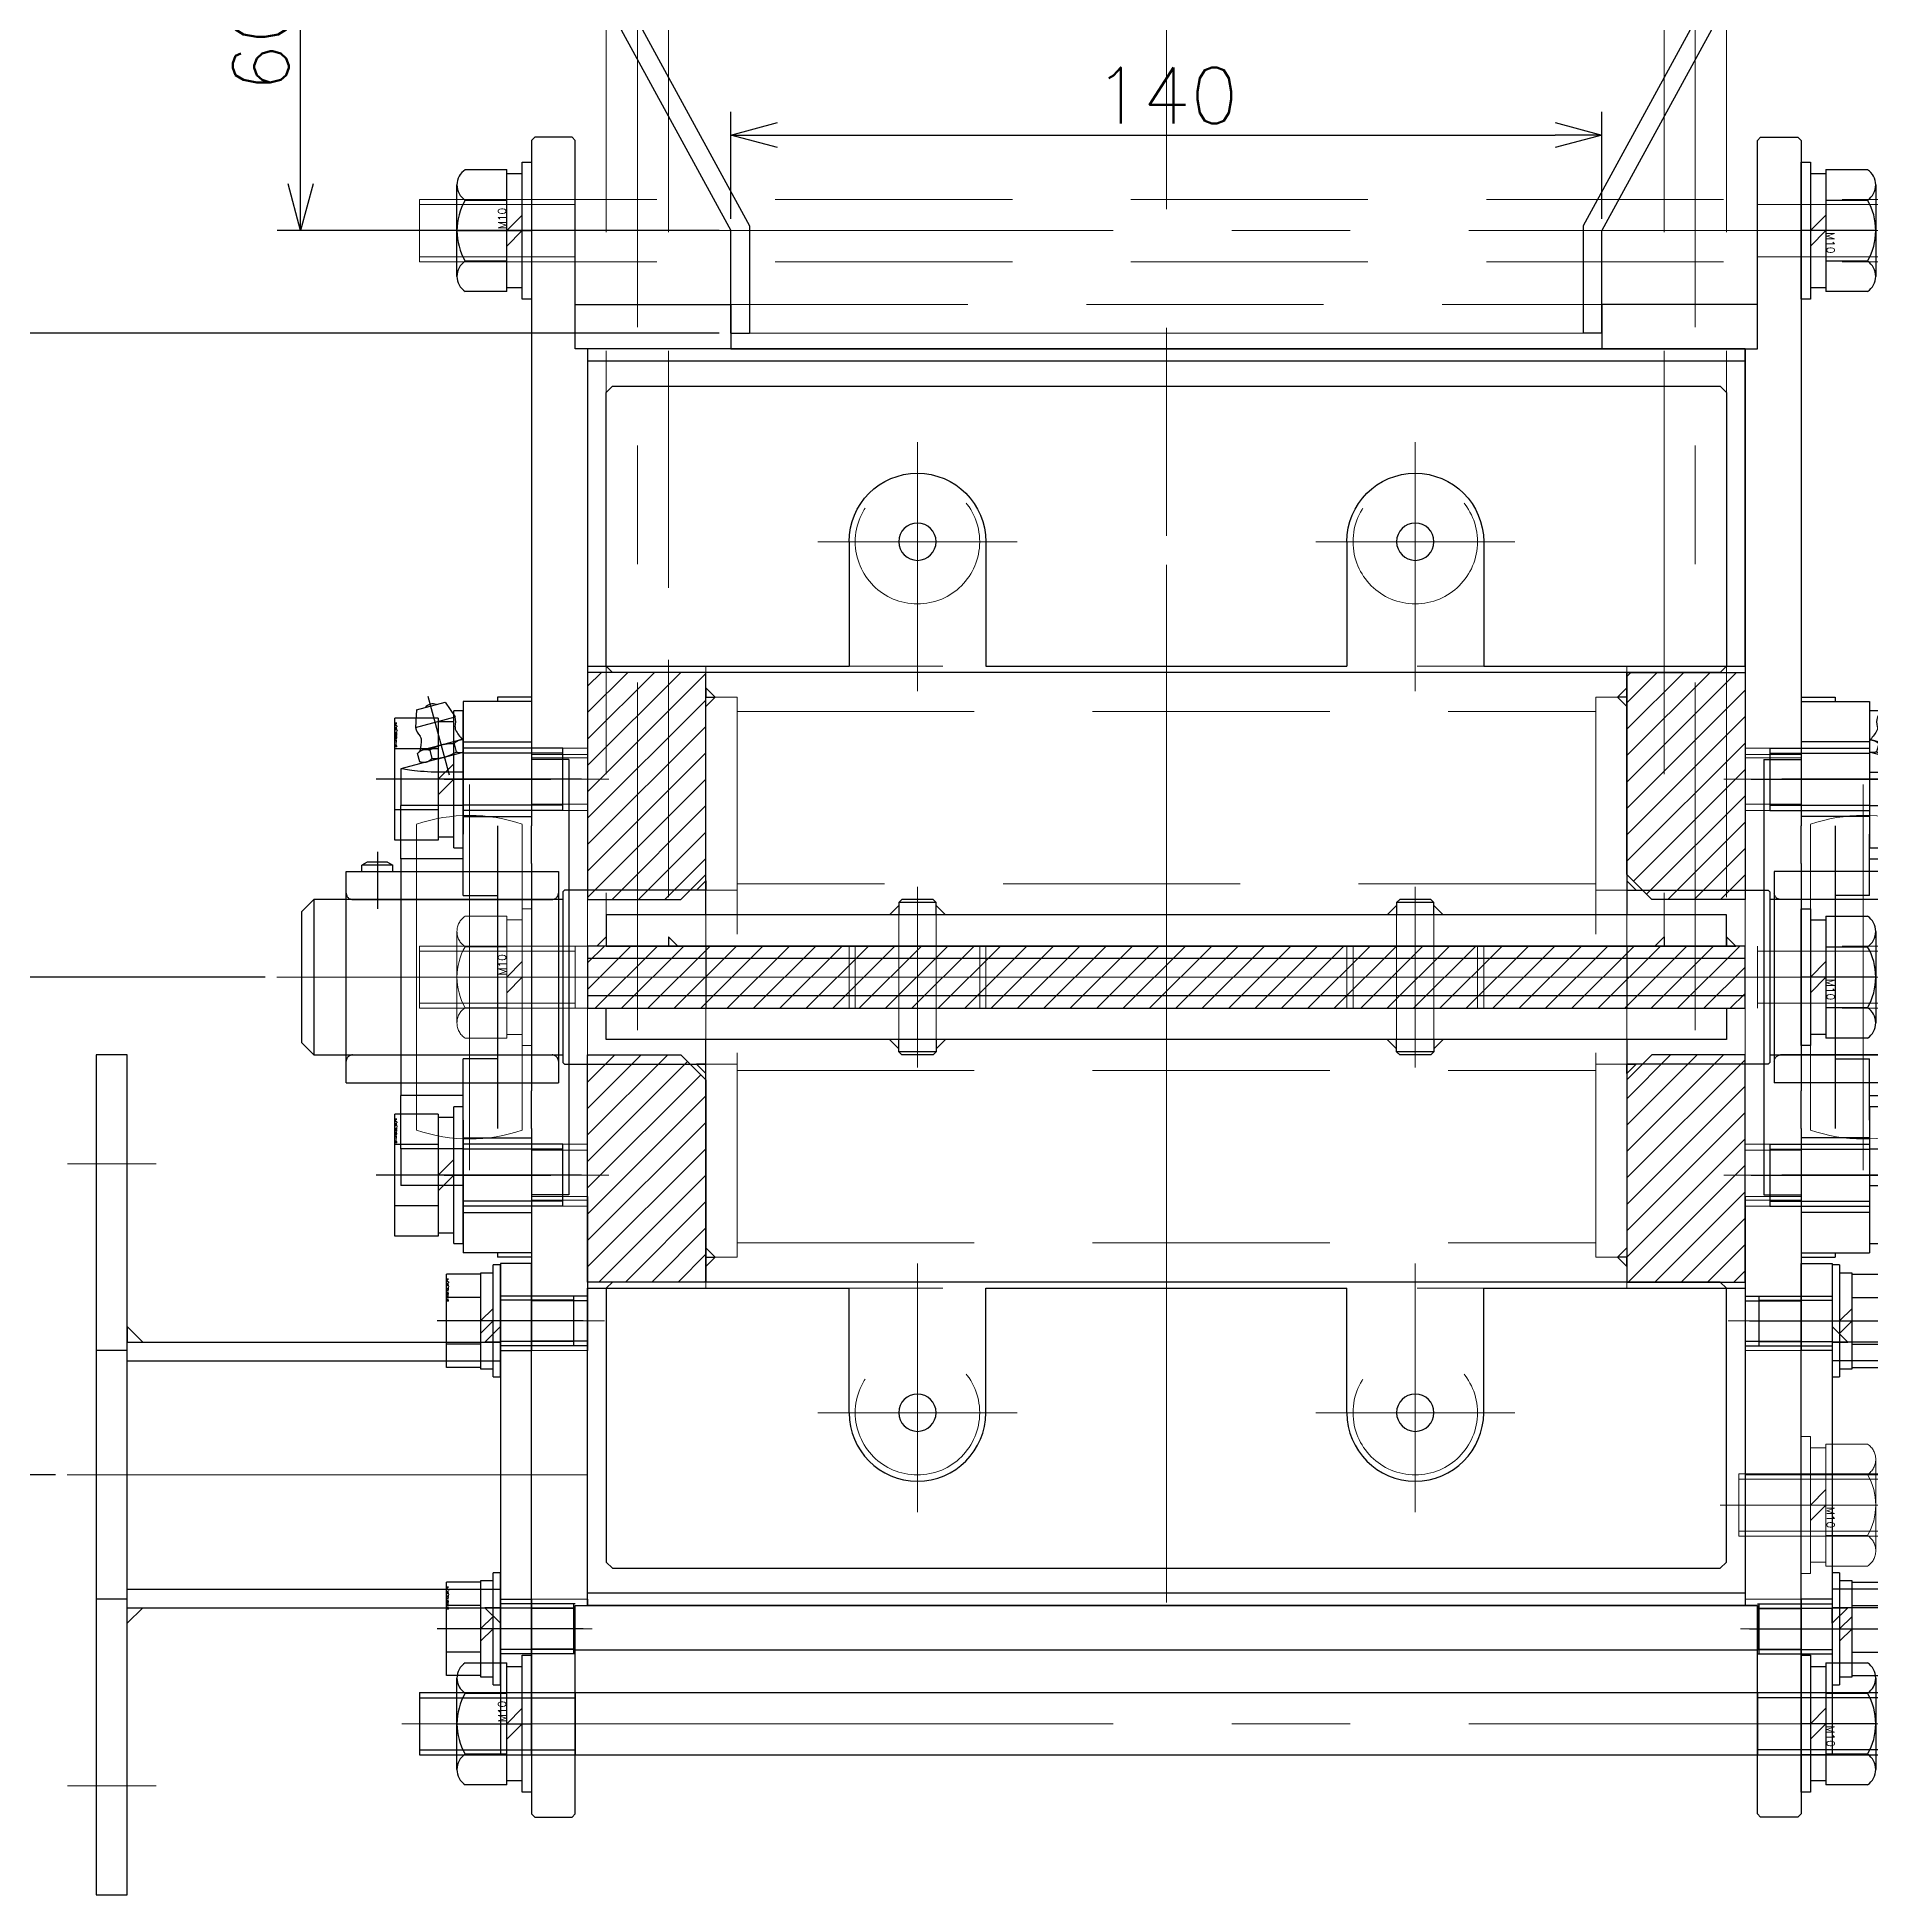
# Model space of a CAD drawing. Header units: millimetres. Extents: x -16130 to 36813, y -8099 to 27484.
# Drawn here: x 19755.2 to 20049.8, y 15436.4 to 15735 of the extents above; entities that cross this region are included whole.
import ezdxf

# ---------------------------------------------------------------- set-up
doc = ezdxf.new("R2010")
doc.units = ezdxf.units.MM
doc.header["$LTSCALE"] = 6
doc.header["$PDMODE"] = 99
doc.header["$PDSIZE"] = 1
doc.linetypes.add('CENTER2', pattern=[28.575, 19.05, -3.175, 3.175, -3.175])
doc.linetypes.add('HIDDEN', pattern=[9.525, 6.35, -3.175])
for name, color, linetype, lineweight in [('01_NORMAL', 7, 'Continuous', 25), ('04_HIDDEN', 2, 'HIDDEN', 13), ('05_CENTER', 4, 'CENTER2', 13), ('08_DIM', 3, 'Continuous', 13)]:
    doc.layers.add(name, color=color, linetype=linetype, lineweight=lineweight)
doc.layers.add('10_DRAFT', color=8, linetype='Continuous', lineweight=0, plot=False)
doc.layers.add('HIDDEN', color=3, linetype='HIDDEN')
doc.styles.add('KSS_TXT', font='txt.shx', dxfattribs={"bigfont": 'extfont2.shx'})
doc.styles.add('KSS_TXT_L', font='txt.shx', dxfattribs={"height": 3, "bigfont": 'extfont2.shx'})
doc.dimstyles.new('KSS_DIM', dxfattribs={"dimtxt": 3, "dimasz": 2.5, "dimexe": 1.25, "dimexo": 0.625, "dimtad": 1, "dimdsep": 46, "dimtxsty": 'KSS_TXT', "dimblk": 'OPEN30', "dimcen": 0, "dimazin": 2, "dimtfac": 0.75, "dimtmove": 0, "dimatfit": 3, "dimldrblk": 'OPEN30', "dimfxl": 1, "dimtolj": 1, "dimarcsym": 0})

# ---------------------------------------------------------------- blocks, each defined once
blk = doc.blocks.new('_Open30')
at = {"color": 0, "linetype": 'ByBlock', "lineweight": -2}
for p, q in [((-1, 0.268), (0, 0)), ((0, 0), (-1, -0.268)), ((0, 0), (-1, 0))]:
    blk.add_line(p, q, dxfattribs=at)
blk = doc.blocks.new('*D3545')
at = {"layer": '08_DIM', "color": 0, "lineweight": -2, "transparency": 16777216}
for p, q in [((19819.76, 15763.91), (19793.74, 15763.91)), ((19797.49, 15711.41), (19797.49, 15756.41)), ((19864.76, 15703.91), (19793.74, 15703.91))]:
    blk.add_line(p, q, dxfattribs=at)
at = {"layer": 'Defpoints', "color": 0, "transparency": 16777216}
for p in [(19797.49, 15763.91), (19821.63, 15763.91), (19866.63, 15703.91)]:
    blk.add_point(p, dxfattribs=at)
at = {"layer": '08_DIM', "color": 0, "lineweight": -2, "transparency": 16777216, "xscale": 7.5, "yscale": 7.5, "zscale": 7.5}
for p, rotation in [((19797.49, 15763.91), 90), ((19797.49, 15703.91), 270)]:
    blk.add_blockref('_Open30', p, dxfattribs=dict(at, rotation=rotation))
at = {"layer": '08_DIM', "color": 0, "transparency": 16777216, "insert": (19791.12, 15733.91), "char_height": 9, "attachment_point": 5, "rotation": 90, "style": 'KSS_TXT'}
blk.add_mtext('\\A1;60', dxfattribs=at)
blk = doc.blocks.new('*D3546')
at = {"layer": '08_DIM', "color": 0, "lineweight": -2, "transparency": 16777216}
for p, q in [((19819.76, 15763.91), (19682.75, 15763.91)), ((19686.5, 15756.41), (19686.5, 15694.91)), ((19864.76, 15687.41), (19682.75, 15687.41))]:
    blk.add_line(p, q, dxfattribs=at)
at = {"layer": 'Defpoints', "color": 0, "transparency": 16777216}
for p in [(19821.63, 15763.91), (19686.5, 15687.41), (19866.63, 15687.41)]:
    blk.add_point(p, dxfattribs=at)
at = {"layer": '08_DIM', "color": 0, "lineweight": -2, "transparency": 16777216, "xscale": 7.5, "yscale": 7.5, "zscale": 7.5}
for p, rotation in [((19686.5, 15763.91), 90), ((19686.5, 15687.41), 270)]:
    blk.add_blockref('_Open30', p, dxfattribs=dict(at, rotation=rotation))
at = {"layer": '08_DIM', "color": 0, "transparency": 16777216, "insert": (19680.12, 15725.66), "char_height": 9, "attachment_point": 5, "rotation": 90, "style": 'KSS_TXT'}
blk.add_mtext('\\A1;76.5', dxfattribs=at)
blk = doc.blocks.new('*D3547')
at = {"layer": '08_DIM', "color": 0, "lineweight": -2, "transparency": 16777216}
for p, q in [((19866.63, 15705.78), (19866.63, 15723.02)), ((20006.63, 15705.78), (20006.63, 15723.02)), ((19874.13, 15719.27), (19999.13, 15719.27))]:
    blk.add_line(p, q, dxfattribs=at)
at = {"layer": 'Defpoints', "color": 0, "transparency": 16777216}
for p in [(20006.63, 15719.27), (19866.63, 15703.91), (20006.63, 15703.91)]:
    blk.add_point(p, dxfattribs=at)
at = {"layer": '08_DIM', "color": 0, "lineweight": -2, "transparency": 16777216, "xscale": 7.5, "yscale": 7.5, "zscale": 7.5, "rotation": 180}
blk.add_blockref('_Open30', (19866.63, 15719.27), dxfattribs=at)
at = {"layer": '08_DIM', "color": 0, "lineweight": -2, "transparency": 16777216, "xscale": 7.5, "yscale": 7.5, "zscale": 7.5}
blk.add_blockref('_Open30', (20006.63, 15719.27), dxfattribs=at)
at = {"layer": '08_DIM', "color": 0, "transparency": 16777216, "insert": (19936.63, 15725.64), "char_height": 9, "attachment_point": 5, "style": 'KSS_TXT'}
blk.add_mtext('\\A1;140', dxfattribs=at)
blk = doc.blocks.new('A$C384F4F50_1_1_1')
at = {"color": 0}
for p, q in [((-100, 315), (-70, 260)), ((-97, 315.77), (-67, 260.77)), ((97, 315.77), (67, 260.77)), ((100, 315), (70, 260)), ((-70, 243.5), (-70, 260)), ((-67, 260.77), (-67, 243.5)), ((67, 260.77), (67, 243.5)), ((70, 243.5), (70, 260)), ((-70, 243.5), (-67, 243.5)), ((70, 243.5), (67, 243.5))]:
    blk.add_line(p, q, dxfattribs=at)
at = {"layer": '05_CENTER'}
blk.add_line((0, 549.2), (0, 140), dxfattribs=at)
at = {"layer": '10_DRAFT'}
for p, q in [((-67, 243.5), (67, 243.5)), ((-6, 140), (6, 140))]:
    blk.add_line(p, q, dxfattribs=at)
blk = doc.blocks.new('*D3893')
at = {"layer": '08_DIM', "color": 0, "lineweight": -2, "transparency": 16777216}
for p, q in [((19864.76, 15687.41), (19682.75, 15687.41)), ((19686.5, 15679.91), (19686.5, 15591.41)), ((19791.83, 15583.91), (19682.75, 15583.91))]:
    blk.add_line(p, q, dxfattribs=at)
at = {"layer": 'Defpoints', "color": 0, "transparency": 16777216}
for p in [(19866.63, 15687.41), (19686.5, 15583.91), (19793.7, 15583.91)]:
    blk.add_point(p, dxfattribs=at)
at = {"layer": '08_DIM', "color": 0, "lineweight": -2, "transparency": 16777216, "xscale": 7.5, "yscale": 7.5, "zscale": 7.5}
for p, rotation in [((19686.5, 15687.41), 90), ((19686.5, 15583.91), 270)]:
    blk.add_blockref('_Open30', p, dxfattribs=dict(at, rotation=rotation))
at = {"layer": '08_DIM', "color": 0, "transparency": 16777216, "insert": (19680.12, 15635.66), "char_height": 9, "attachment_point": 5, "rotation": 90, "style": 'KSS_TXT'}
blk.add_mtext('\\A1;(103.5)', dxfattribs=at)
blk = doc.blocks.new('A$C6805DD09_1_1_1')
at = {"color": 0}
blk.add_line((-70, 101), (70, 101), dxfattribs=at)
for points in [[(-95, 108.15), (-70, 108.15), (-70, 101), (-95, 101)], [(95, 108.15), (70, 108.15), (70, 101), (95, 101)], [(-95, -101), (95, -101), (95, -108.15), (-95, -108.15)]]:
    blk.add_lwpolyline(points, close=True, dxfattribs=at)
at = {"layer": '04_HIDDEN'}
for p, q in [((-70, 108.15), (70, 108.15)), ((95, -101), (-95, -101))]:
    blk.add_line(p, q, dxfattribs=at)
at = {"layer": '10_DRAFT'}
blk.add_line((95, 0), (-95, 0), dxfattribs=at)
blk = doc.blocks.new('A$C05102456_1_1_1')
at = {"color": 0}
for p, q in [((-9, 101), (-7, 101)), ((-9, -51.25), (0, -51.25)), ((-9, -52), (0, -52)), ((-9, -58.5), (0, -58.5)), ((-9, -59.25), (0, -59.25)), ((-7, -101), (-9, -101)), ((-7, -100.75), (0, -100.75)), ((-7, -101.5), (0, -101.5)), ((-7, -108), (0, -108)), ((-7, -108.75), (0, -108.75))]:
    blk.add_line(p, q, dxfattribs=at)
for points in [[(-7, 101), (-7, 134.5), (-6.5, 135), (-0.5, 135), (0, 134.5), (0, 35.25)], [(-9, 101), (-9, 35.25)], [(-9, -35.25), (-9, -60)], [(0, -35.25), (0, -60)], [(-9, -100), (-9, -101)], [(0, -100), (0, -134.5), (-0.5, -135), (-6.5, -135), (-7, -134.5), (-7, -101)]]:
    blk.add_lwpolyline(points, dxfattribs=at)
at = {"layer": '04_HIDDEN', "color": 252}
for p, q in [((-9, 36.82), (0, 36.82)), ((-9, 35.82), (0, 35.82)), ((-9, 27.82), (0, 27.82)), ((-9, 26.82), (0, 26.82)), ((-9, -26.82), (0, -26.82)), ((-9, -27.82), (0, -27.82)), ((-9, -35.82), (0, -35.82)), ((-9, -36.82), (0, -36.82))]:
    blk.add_line(p, q, dxfattribs=at)
at = {"layer": '04_HIDDEN', "color": 9}
for p, q in [((0, 35.25), (-9, 35.25)), ((0, -35.25), (-9, -35.25)), ((-9, -60), (0, -60)), ((-9, -100), (0, -100))]:
    blk.add_line(p, q, dxfattribs=at)
at = {"layer": '05_CENTER'}
for p, q in [((-11.2, 120), (4.07, 120)), ((-11.71, -55.25), (2.71, -55.25)), ((-9.71, -104.75), (2.71, -104.75)), ((-11.2, -120), (4.07, -120))]:
    blk.add_line(p, q, dxfattribs=at)
at = {"layer": '05_CENTER', "color": 252}
for p, q in [((-12.39, 31.82), (3.39, 31.82)), ((-12.39, -31.82), (3.39, -31.82))]:
    blk.add_line(p, q, dxfattribs=at)
at = {"layer": '10_DRAFT'}
for p, q in [((-9, 35.25), (-9, -35.25)), ((0, 35.25), (0, -35.25)), ((-9, 0), (0, 0)), ((-9, -60), (-9, -100)), ((0, -60), (0, -100)), ((-9, -80), (0, -80))]:
    blk.add_line(p, q, dxfattribs=at)
blk = doc.blocks.new('A$C684D0D81')
at = {"color": 0}
for p, q in [((-65, 21.35), (-5, 21.35)), ((-65, 20), (-70, 20)), ((-65, 18.35), (-5, 18.35)), ((-5, 20), (0, 20)), ((-65, -20), (-70, -20)), ((-65, -18.35), (-5, -18.35)), ((-5, -20), (0, -20)), ((-65, -21.35), (-5, -21.35))]:
    blk.add_line(p, q, dxfattribs=at)
for points in [[(-65, 67.5), (-70, 67.5), (-70, -67.5), (-65, -67.5)], [(0, 34), (-5, 34), (-5, -45), (0, -45)]]:
    blk.add_lwpolyline(points, close=True, dxfattribs=at)
at = {"color": 3}
for points in [[(-65, 21.35), (-62.5, 21.35), (-62.5, 21.35), (-65, 23.85)], [(-5, 21.35), (-7.5, 21.35), (-7.5, 21.35), (-5, 23.85)], [(-65, -21.35), (-62.5, -21.35), (-62.5, -21.35), (-65, -23.85)], [(-5, -21.35), (-7.5, -21.35), (-7.5, -21.35), (-5, -23.85)]]:
    blk.add_lwpolyline(points, close=True, dxfattribs=at)
at = {"layer": '05_CENTER'}
for p, q in [((-60.34, 50), (-74.57, 50)), ((4.66, 24.75), (-9.57, 24.75)), ((-74.62, 0), (4.68, 0)), ((4.66, -24.75), (-9.57, -24.75)), ((-60.34, -50), (-74.57, -50))]:
    blk.add_line(p, q, dxfattribs=at)
blk = doc.blocks.new('A$C4F344C99_1')
at = {"color": 0, "linetype": 'CENTER2'}
blk.add_line((0, -13.3), (0, 10.2), dxfattribs=at)
at = {"color": 0}
for p, q in [((-7.51, 8.7), (7.51, 8.7)), ((-7.51, 3.2), (-7.51, 8.7)), ((-3.75, 3.2), (-3.75, 8.7)), ((3.75, 3.2), (3.75, 8.7)), ((7.51, 3.2), (7.51, 8.7)), ((-7.7, 3.2), (-7.7, 1.2)), ((7.7, 3.2), (-7.7, 3.2)), ((0, 1.2), (-2, 3.2)), ((0, 3.2), (2, 1.2)), ((7.7, 1.2), (7.7, 3.2)), ((-9, 1.2), (9, 1.2)), ((-9, 1.2), (-9, 0)), ((-9, 0), (9, 0)), ((9, 0), (9, 1.2))]:
    blk.add_line(p, q, dxfattribs=at)
at = {"color": 0, "linetype": 'HIDDEN'}
for p, q in [((-4, -11.8), (-4, 0)), ((-3.32, -11.8), (-3.32, 0)), ((3.32, -11.8), (3.32, 0)), ((4, -11.8), (4, 0)), ((-4, -11.8), (4, -11.8))]:
    blk.add_line(p, q, dxfattribs=at)
at = {"layer": '10_DRAFT', "style": 'KSS_TXT_L'}
blk.add_text('BT-M8x15L,SW,PW', height=0.3, dxfattribs=at).set_placement((3.13, 8.36))
blk = doc.blocks.new('A$C684D0DB2')
blk.add_blockref('A$C684D0D81', (0, 0))
at = {"rotation": 89.99999999999999}
for p in [(-5, 24.75), (-5, -24.75)]:
    blk.add_blockref('A$C4F344C99_1', p, dxfattribs=at)
blk = doc.blocks.new('MUCFC205b')
at = {"color": 0, "linetype": 'CENTER2'}
for p, q in [((-13.22, 32.48), (-16.61, 45.11)), ((-14.04, 31.82), (3.08, 31.82)), ((-24.8, 20.13), (-24.8, 10.98)), ((-14.04, -31.82), (3.08, -31.82))]:
    blk.add_line(p, q, dxfattribs=at)
at = {"color": 0}
for p, q in [((-5.5, 45), (-5.5, 44.32)), ((0, 45), (-5.5, 45)), ((0, 45), (0, 44.32)), ((-18.52, 42.96), (-18.69, 40.12)), ((-18.69, 40.12), (-12.31, 41.83)), ((-18.52, 42.96), (-13.88, 44.21)), ((-13.88, 44.21), (-12.31, 41.83)), ((-11, 44.32), (-11, 22.98)), ((0, 44.32), (-11, 44.32)), ((0, 44.32), (0, 24.31)), ((-17.9, 36.4), (-18.34, 35.96)), ((-17.98, 34.63), (-18.34, 35.96)), ((-17.45, 36.52), (-17.9, 36.4)), ((-14.52, 37.31), (-17.45, 36.52)), ((-16.39, 36.48), (-16.03, 35.15)), ((-15, 35.11), (-11, 36.18)), ((-11.59, 38.09), (-14.52, 37.31)), ((-12.48, 37.53), (-12.13, 36.2)), ((-11.14, 38.21), (-11.59, 38.09)), ((-11.14, 38.21), (-11, 38.18)), ((-11, 37.82), (0, 37.82)), ((-15, 35.11), (-21, 33.5)), ((-21, 33.5), (-21, 27.59)), ((-17.38, 34.47), (-17.98, 34.63)), ((-11, 32.96), (-15, 32.96)), ((6, 35), (0, 35)), ((6, 35), (6, -35)), ((-11, 27.59), (-21, 27.59)), ((-21, 19), (-21, 27.59)), ((-11, 25.82), (0, 25.82)), ((-5.5, 24.31), (-5.5, 18.27)), ((0, 18.27), (0, 24.31)), ((-11, 13.14), (-11, 22.98)), ((-26.43, 18.5), (-27.3, 18)), ((-22.3, 18), (-27.3, 18)), ((-27.3, 17), (-27.3, 18)), ((-23.17, 18.5), (-26.43, 18.5)), ((-23.17, 18.5), (-22.3, 18)), ((-22.3, 17), (-22.3, 18)), ((-11, 19), (-21, 19)), ((-21, 19), (-21, -19)), ((-5.5, 18.27), (-5.5, -18.27)), ((0, 18.27), (0, -18.27)), ((-29.8, -17), (-29.8, 17)), ((-29.8, 17), (-21, 17)), ((-11, 13.14), (-5.5, 13.14)), ((-5.5, -13.14), (-11, -13.14)), ((-11, -22.98), (-11, -13.14)), ((-29.8, -17), (-21, -17)), ((-11, -19), (-21, -19)), ((-21, -27.59), (-21, -19)), ((-5.5, -18.27), (-5.5, -24.31)), ((0, -24.31), (0, -18.27)), ((-11, -22.98), (-11, -44.32)), ((-11, -25.82), (0, -25.82)), ((0, -24.31), (0, -44.32)), ((-11, -27.59), (-21, -27.59)), ((-21, -27.59), (-21, -33.5)), ((-11, -33.5), (-21, -33.5)), ((6, -35), (0, -35)), ((-11, -37.82), (0, -37.82)), ((0, -44.32), (-11, -44.32)), ((-5.5, -44.32), (-5.5, -45)), ((0, -44.32), (0, -45)), ((0, -45), (-5.5, -45))]:
    blk.add_line(p, q, dxfattribs=at)
for centre, radius, start, end in [((-15.87, 42.34), 1.59, 69.1961, 140.8039), ((-15.5, 40.98), 3.3, 347.513, 15), ((-15.5, 40.98), 3.3, 195, 222.487), ((-11.5, 40.09), 0.8, 167.513, 206.3466), ((-6.84, 42.4), 6, 206.3466, 224.239), ((-18.52, 38.21), 0.8, 3.6534, 42.487), ((-23.71, 37.88), 6, 345.761, 3.6534)]:
    blk.add_arc(centre, radius, start, end, dxfattribs=at)
at = {"color": 0, "linetype": 'HIDDEN'}
for centre, start, end in [((-28.8, 13.5), 180, 270), ((3.3, 13.5), 270, 0), ((-28.8, -13.5), 90, 180), ((3.3, -13.5), 0, 90)]:
    blk.add_arc(centre, 1, start, end, dxfattribs=at)
at = {"color": 0}
for points, weights in [([(-17.45, 36.52), (-17.9, 36.4), (-18.34, 35.96)], [1, 1.07194812406, 1.06657306684]), ([(-16.39, 36.48), (-16.99, 36.64), (-17.45, 36.52)], [1.06657306684, 1.07194812406, 1]), ([(-14.52, 37.31), (-15.42, 37.06), (-16.39, 36.48)], [1, 1.07194812406, 1.06657306684]), ([(-12.48, 37.53), (-13.61, 37.55), (-14.52, 37.31)], [1.06657306684, 1.07194812406, 1]), ([(-14, 35.38), (-13.09, 35.62), (-12.13, 36.2)], [1, 1.07194812406, 1.06657306684]), ([(-11.59, 38.09), (-12.04, 37.97), (-12.48, 37.53)], [1, 1.07194812406, 1.06657306684]), ([(-12.13, 36.2), (-11.53, 36.04), (-11.07, 36.16)], [1.06657306684, 1.07194812406, 1]), ([(-11, 38.14), (-11.32, 38.17), (-11.59, 38.09)], [1.05782997359, 1.04224174095, 1]), ([(-11.07, 36.16), (-11.04, 36.17), (-11, 36.18)], [1, 1.00541148326, 1.01038554173]), ([(-17.98, 34.63), (-17.38, 34.47), (-16.93, 34.59)], [1.06657306684, 1.07194812406, 1]), ([(-16.93, 34.59), (-16.47, 34.71), (-16.03, 35.15)], [1, 1.07194812406, 1.06657306684]), ([(-16.03, 35.15), (-14.91, 35.13), (-14, 35.38)], [1.06657306684, 1.07194812406, 1])]:
    blk.add_rational_spline(points, weights, degree=2, dxfattribs=at)
blk.add_open_spline([(-15, 32.96), (-15.76, 32.96), (-16.56, 32.99), (-18.04, 33.09), (-18.71, 33.16), (-19.77, 33.3), (-20.24, 33.37), (-20.85, 33.47), (-20.94, 33.49), (-21, 33.5)], degree=3, knots=[-1.8123061, -1.8123061, -1.8123061, -1.8123061, -1.5857638, -1.5857638, -1.3592215, -1.3592215, -1.1326873, -1.1326873, -0.9061531, -0.9061531, -0.9061531, -0.9061531], dxfattribs=at)
at = {"layer": '10_DRAFT'}
for p, q in [((-10, 31), (-10, -31)), ((-18.5, 24.57), (-18.5, -24.57)), ((-1.5, 24.57), (-1.5, -24.57)), ((6, 0), (-29.8, 0))]:
    blk.add_line(p, q, dxfattribs=at)
for start, end in [(70.9179, 109.0821), (250.9179, 289.0821)]:
    blk.add_arc((-10, 0), 26, start, end, dxfattribs=at)
at = {"layer": 'HIDDEN', "color": 0}
for p, q in [((-21, 17), (4.3, 17)), ((4.3, 17), (4.3, -17)), ((-28.8, 12.5), (3.3, 12.5)), ((-28.8, -12.5), (3.3, -12.5)), ((-21, -17), (4.3, -17))]:
    blk.add_line(p, q, dxfattribs=at)
blk = doc.blocks.new('A$C05FE0EC2_2_1_1')
at = {"color": 0, "linetype": 'CENTER2'}
blk.add_line((0, -19), (0, 14), dxfattribs=at)
at = {"color": 0}
for p, q in [((-9.81, 11), (9.81, 11)), ((-9.81, 4), (-9.81, 11)), ((-4.91, 4), (-4.91, 11)), ((4.91, 4), (4.91, 11)), ((9.81, 4), (9.81, 11)), ((9.81, 4), (-9.81, 4)), ((-9.25, 4), (-9.25, 1.5)), ((0, 1.5), (-2.5, 4)), ((0, 4), (2.5, 1.5)), ((9.25, 1.5), (9.25, 4)), ((-11, 1.5), (11, 1.5)), ((-11, 1.5), (-11, 0)), ((-11, 0), (11, 0)), ((11, 0), (11, 1.5))]:
    blk.add_line(p, q, dxfattribs=at)
at = {"color": 0, "linetype": 'HIDDEN'}
for p, q in [((-5, -16), (-5, 0)), ((-4.19, -16), (-4.19, 0)), ((4.19, -16), (4.19, 0)), ((5, -16), (5, 0)), ((-5, -16), (5, -16))]:
    blk.add_line(p, q, dxfattribs=at)
at = {"layer": '10_DRAFT', "style": 'KSS_TXT_L'}
blk.add_text('BT-M10x20L,SW,PW', height=0.3, dxfattribs=at).set_placement((5.16, 10.66))
blk = doc.blocks.new('A$C684BE847')
at = {"color": 4, "xscale": -1}
blk.add_blockref('MUCFC205b', (0, 0), dxfattribs=at)
at = {"rotation": 270}
for p in [(11, 31.82), (11, -31.82)]:
    blk.add_blockref('A$C05FE0EC2_2_1_1', p, dxfattribs=at)
blk = doc.blocks.new('A$C684BE7FE')
at = {"color": 4}
blk.add_blockref('MUCFC205b', (0, 0), dxfattribs=at)
at = {"rotation": 90}
for p in [(-11, 31.82), (-11, -31.82)]:
    blk.add_blockref('A$C05FE0EC2_2_1_1', p, dxfattribs=at)
blk = doc.blocks.new('A$C684CC09B')
at = {"color": 0, "linetype": 'CENTER2'}
blk.add_line((0, -93), (0, 10), dxfattribs=at)
at = {"color": 0}
for p, q in [((-9.81, 7), (9.81, 7)), ((-9.81, 0), (-9.81, 7)), ((-4.91, 0), (-4.91, 7)), ((4.91, 0), (4.91, 7)), ((9.81, 0), (9.81, 7)), ((-9.81, 0), (9.81, 0)), ((-5, -90), (-5, 0)), ((5, -90), (5, 0)), ((-4.19, -90), (-4.19, -1.96)), ((4.19, -90), (4.19, -1.96))]:
    blk.add_line(p, q, dxfattribs=at)
at = {"color": 0, "linetype": 'HIDDEN'}
for p, q in [((-5, -1.96), (5, -1.96)), ((-5, -90), (5, -90))]:
    blk.add_line(p, q, dxfattribs=at)
at = {"layer": '10_DRAFT', "style": 'KSS_TXT_L'}
for s, p in [('BT-M10x90L', (6.32, 6.59)), ('全ねじ', (7.03, 6.21))]:
    blk.add_text(s, height=0.3, dxfattribs=at).set_placement(p)
blk = doc.blocks.new('M10Nza_1_1_1_1')
at = {"color": 0}
for p, q in [((-7.35, 12), (7.35, 12)), ((-9.8, 4), (-9.8, 10.69)), ((-4.9, 4), (-4.9, 10.69)), ((4.9, 10.69), (4.9, 4)), ((9.8, 10.69), (9.8, 4)), ((-9.8, 4), (9.8, 4)), ((-9.2, 1.5), (-9.2, 4)), ((0, 1.5), (-2.5, 4)), ((0, 4), (2.5, 1.5)), ((9.2, 4), (9.2, 1.5))]:
    blk.add_line(p, q, dxfattribs=at)
at = {"color": 0, "linetype": 'CENTER2'}
blk.add_line((0, 12), (0, 0), dxfattribs=at)
at = {"color": 0}
blk.add_lwpolyline([(-11, 1.5), (11, 1.5), (11, 0), (-11, 0)], close=True, dxfattribs=at)
for centre, radius, start, end in [((-7.35, 9.06), 2.94, 33.626, 146.374), ((0, 2.2), 9.8, 60, 120), ((7.35, 9.06), 2.94, 33.626, 146.374)]:
    blk.add_arc(centre, radius, start, end, dxfattribs=at)
at = {"layer": '10_DRAFT', "style": 'KSS_TXT'}
blk.add_text('M10', height=1.25, dxfattribs=at).set_placement((0.26, 4.12))
blk = doc.blocks.new('A$C3AF81C96_1_1_1')
for p, q in [((-4, 49), (-4, 10)), ((144, 10), (144, 49)), ((-4, -10), (-4, -49)), ((144, -49), (144, -10))]:
    blk.add_line(p, q)
at = {"color": 0}
for p, q in [((-154, 10.5), (-152, 12.5)), ((-152, 12.5), (-27, 12.5)), ((-152, 12.5), (-152, -12.5)), ((27.5, 12.5), (27, 12)), ((27, 10), (27, 12)), ((27, 12), (33, 12)), ((27.5, 12.5), (32.5, 12.5)), ((33, 12), (32.5, 12.5)), ((33, 12), (33, 10)), ((107.5, 12.5), (107, 12)), ((107, 10), (107, 12)), ((107, 12), (113, 12)), ((107.5, 12.5), (112.5, 12.5)), ((113, 12), (112.5, 12.5)), ((113, 12), (113, 10)), ((207, 12.5), (207, -12.5)), ((-154, -10.5), (-154, 10.5)), ((-4, 5), (-4, -5)), ((144, 5), (144, -5)), ((-152, -12.5), (-154, -10.5)), ((27, -10), (27, -12)), ((33, -12), (33, -10)), ((107, -10), (107, -12)), ((113, -12), (113, -10)), ((-27, -12.5), (-152, -12.5)), ((27, -12), (33, -12)), ((27.5, -12.5), (27, -12)), ((27.5, -12.5), (32.5, -12.5)), ((33, -12), (32.5, -12.5)), ((107, -12), (113, -12)), ((107.5, -12.5), (107, -12)), ((107.5, -12.5), (112.5, -12.5)), ((113, -12), (112.5, -12.5))]:
    blk.add_line(p, q, dxfattribs=at)
for points in [[(159, 95), (-19, 95), (-20, 94), (-20, 50), (-19, 49), (159, 49), (160, 50), (160, 94)], [(-20, 10), (160, 10), (160, 5), (-20, 5)], [(-20, -10), (160, -10), (160, -5), (-20, -5)], [(159, -95), (-19, -95), (-20, -94), (-20, -50), (-19, -49), (159, -49), (160, -50), (160, -94)]]:
    blk.add_lwpolyline(points, close=True, dxfattribs=at)
at = {"color": 3}
for points in [[(-4, 45), (-2.5, 45), (-4, 46.5), (-4, 46.5)], [(-4, 45), (-2.5, 45), (-4, 43.5), (-4, 43.5)], [(144, 45), (142.5, 45), (144, 46.5), (144, 46.5)], [(144, 45), (142.5, 45), (144, 43.5), (144, 43.5)], [(-4, 14), (-5.5, 14), (-4, 15.5), (-4, 15.5)], [(144, 14), (145.5, 14), (144, 15.5), (144, 15.5)], [(-4, -14), (-5.5, -14), (-4, -15.5), (-4, -15.5)], [(144, -14), (145.5, -14), (144, -15.5), (144, -15.5)], [(-4, -45), (-2.5, -45), (-4, -43.5), (-4, -43.5)], [(144, -45), (142.5, -45), (144, -43.5), (144, -43.5)], [(-4, -45), (-2.5, -45), (-4, -46.5), (-4, -46.5)], [(144, -45), (142.5, -45), (144, -46.5), (144, -46.5)]]:
    blk.add_lwpolyline(points, close=True, dxfattribs=at)
at = {"color": 0}
for points in [[(-4, 14), (-26.7, 14), (-27, 13.7), (-27, -13.7), (-26.7, -14), (-4, -14)], [(144, 14), (166.7, 14), (167, 13.7), (167, -13.7), (166.7, -14), (144, -14)], [(167, 12.5), (207, 12.5), (209, 10.5), (209, -10.5), (207, -12.5), (167, -12.5)]]:
    blk.add_lwpolyline(points, dxfattribs=at)
for centre in [(30, 70), (110, 70), (30, -70), (110, -70)]:
    blk.add_circle(centre, 3, dxfattribs=at)
at = {"layer": '04_HIDDEN'}
for p, q in [((144, 50), (-4, 50)), ((-4, 50), (-4, 49)), ((144, 50), (144, 49)), ((-4, 45), (1, 45)), ((1, 45), (1, -45)), ((139, 45), (139, -45)), ((144, 45), (139, 45)), ((139, 42.7), (1, 42.7)), ((-83, 8.5), (-83, 12.5)), ((-4, 14), (1, 14)), ((144, 14), (139, 14)), ((-4, 10), (-4, 5)), ((27, 10), (27, -10)), ((33, 10), (33, -10)), ((107, 10), (107, -10)), ((113, 10), (113, -10)), ((144, 10), (144, 5)), ((-154, 8.5), (-83, 8.5)), ((-154, 5), (-134, 5)), ((-154, 4), (-129, 4)), ((-134, -5), (-134, 5)), ((-129, -4), (-129, 4)), ((-129, 4), (-126.69, 0)), ((-126.69, 0), (-129, -4)), ((-154, -4), (-129, -4)), ((-154, -5), (-134, -5)), ((-4, -10), (-4, -5)), ((144, -10), (144, -5)), ((-4, -14), (1, -14)), ((144, -14), (139, -14)), ((139, -42.7), (1, -42.7)), ((-4, -45), (1, -45)), ((144, -45), (139, -45)), ((-4, -50), (-4, -49)), ((144, -50), (-4, -50)), ((144, -50), (144, -49))]:
    blk.add_line(p, q, dxfattribs=at)
for points in [[(1, 15), (139, 15)], [(139, -15), (1, -15)]]:
    blk.add_lwpolyline(points, dxfattribs=at)
for points in [[(20, 5), (40, 5), (40, -5), (20, -5)], [(120, 5), (100, 5), (100, -5), (120, -5)]]:
    blk.add_lwpolyline(points, close=True, dxfattribs=at)
for centre in [(30, 70), (110, 70), (30, -70), (110, -70)]:
    blk.add_circle(centre, 10, dxfattribs=at)
at = {"layer": '05_CENTER'}
for p, q in [((70, -100.5), (70, 100.5)), ((30, 57), (30, 83)), ((110, 57), (110, 83)), ((17, 70), (43, 70)), ((123, 70), (97, 70)), ((30, -14.51), (30, 14.51)), ((110, -14.51), (110, 14.51)), ((-156.79, 0), (212.93, 0)), ((30, -57), (30, -83)), ((110, -57), (110, -83)), ((17, -70), (43, -70)), ((123, -70), (97, -70))]:
    blk.add_line(p, q, dxfattribs=at)
at = {"layer": '08_DIM'}
for points in [[(27, 10), (25.5, 10), (25.5, 10), (27, 11.5)], [(33, 10), (34.5, 10), (34.5, 10), (33, 11.5)], [(107, 10), (105.5, 10), (105.5, 10), (107, 11.5)], [(113, 10), (114.5, 10), (114.5, 10), (113, 11.5)], [(27, -10), (25.5, -10), (25.5, -10), (27, -11.5)], [(33, -10), (34.5, -10), (34.5, -10), (33, -11.5)], [(107, -10), (105.5, -10), (105.5, -10), (107, -11.5)], [(113, -10), (114.5, -10), (114.5, -10), (113, -11.5)]]:
    blk.add_lwpolyline(points, close=True, dxfattribs=at)
blk = doc.blocks.new('A$C684A822A')
h = blk.add_hatch()
h.set_pattern_fill('_USER', color=0, scale=3, angle=45, style=0, pattern_type=0)
h.set_pattern_definition([(45, (-20851.213, -18042.5643), (-2.12132034, 2.12132034), [])])
h.paths.add_polyline_path([(19, 49), (0, 49), (0, 16.5), (4, 12.5), (19, 12.5)])
h.paths.add_polyline_path([(0, -49), (19, -49), (19, -12.5), (4, -12.5), (0, -16.5)])
at = {"color": 0}
for points in [[(0, 49), (19, 49), (19, 12.5), (4, 12.5), (0, 16.5)], [(0, -49), (19, -49), (19, -12.5), (4, -12.5), (0, -16.5)]]:
    blk.add_lwpolyline(points, close=True, dxfattribs=at)
at = {"layer": '10_DRAFT'}
blk.add_line((0, 0), (19, 0), dxfattribs=at)
blk = doc.blocks.new('A$C20FD3695_1_1_1')
h = blk.add_hatch()
h.set_pattern_fill('_USER', color=0, scale=3, angle=315, pattern_type=0)
h.set_pattern_definition([(315, (-23511.2523, 23029.7587), (2.12132034, 2.12132034), [])])
h.paths.add_polyline_path([(123, -0.5), (123, -0.5), (123, 9.5), (-63, 9.5), (-63, -0.5), (-63, -0.5)])
at = {"color": 0}
for p, q in [((-63, 7.5), (123, 7.5)), ((-63, 1.5), (123, 1.5))]:
    blk.add_line(p, q, dxfattribs=at)
blk.add_lwpolyline([(-63, 9.5), (123, 9.5), (123, -0.5), (-63, -0.5)], close=True, dxfattribs=at)
at = {"layer": '04_HIDDEN', "color": 0}
for p, q in [((-21, 9.5), (-21, -0.5)), ((1, 9.5), (1, -0.5)), ((59, 9.5), (59, -0.5)), ((81, 9.5), (81, -0.5))]:
    blk.add_line(p, q, dxfattribs=at)
at = {"layer": '05_CENTER', "color": 0}
for p, q in [((-10, 12.23), (-10, -2.88)), ((70, 12.23), (70, -2.88))]:
    blk.add_line(p, q, dxfattribs=at)
blk = doc.blocks.new('A$C04E828C6_1_1_1')
at = {"color": 0}
for p, q in [((-63, 28), (123, 28)), ((-21, -1), (-21, -21)), ((1, -1), (1, -21)), ((59, -1), (59, -21)), ((81, -1), (81, -21))]:
    blk.add_line(p, q, dxfattribs=at)
for points in [[(-21, -21), (-63, -21), (-63, 30), (123, 30), (123, -21), (81, -21)], [(59, -21), (1, -21)]]:
    blk.add_lwpolyline(points, dxfattribs=at)
for centre in [(-10, -1), (70, -1)]:
    blk.add_arc(centre, 11, 0, 180, dxfattribs=at)
at = {"layer": '05_CENTER'}
for p, q in [((-10, -25), (-10, 15)), ((70, -25), (70, 15)), ((-26, -1), (6, -1)), ((54, -1), (86, -1))]:
    blk.add_line(p, q, dxfattribs=at)
blk = doc.blocks.new('A$C684D0ECB')
at = {"xscale": -1}
blk.add_blockref('A$C3AF81C96_1_1_1', (70, 0), dxfattribs=at)
at = {"color": 6, "xscale": -1}
for name, p in [('A$C04E828C6_1_1_1', (30, 71)), ('A$C20FD3695_1_1_1', (30, -4.5))]:
    blk.add_blockref(name, p, dxfattribs=at)
at = {"color": 6, "rotation": 180}
for name, p in [('A$C684A822A', (-74, 0)), ('A$C04E828C6_1_1_1', (30, -71))]:
    blk.add_blockref(name, p, dxfattribs=at)
at = {"color": 6}
blk.add_blockref('A$C684A822A', (74, 0), dxfattribs=at)
at = {"layer": '04_HIDDEN', "rotation": 270}
for name, p in [('M10Nza_1_1_1_1', (102, -84.85)), ('A$C684CC09B', (182, -84.85))]:
    blk.add_blockref(name, p, dxfattribs=at)
blk = doc.blocks.new('A$C684D0FBA')
at = {"color": 0}
for p, q in [((-9, 101), (-7, 101)), ((-9, -51.25), (0, -51.25)), ((-9, -52), (0, -52)), ((-9, -58.5), (0, -58.5)), ((-9, -59.25), (0, -59.25)), ((-7, -101), (-9, -101)), ((-7, -100.75), (0, -100.75)), ((-7, -101.5), (0, -101.5)), ((-7, -108), (0, -108)), ((-7, -108.75), (0, -108.75))]:
    blk.add_line(p, q, dxfattribs=at)
for points in [[(-7, 101), (-7, 134.5), (-6.5, 135), (-0.5, 135), (0, 134.5), (0, 35.25)], [(-9, 101), (-9, 35.25)], [(-9, -35.25), (-9, -60)], [(0, -35.25), (0, -60)], [(-9, -100), (-9, -101)], [(0, -100), (0, -134.5), (-0.5, -135), (-6.5, -135), (-7, -134.5), (-7, -101)]]:
    blk.add_lwpolyline(points, dxfattribs=at)
at = {"layer": '04_HIDDEN', "color": 252}
for p, q in [((-9, 36.82), (0, 36.82)), ((-9, 35.82), (0, 35.82)), ((-9, 27.82), (0, 27.82)), ((-9, 26.82), (0, 26.82)), ((-9, -26.82), (0, -26.82)), ((-9, -27.82), (0, -27.82)), ((-9, -35.82), (0, -35.82)), ((-9, -36.82), (0, -36.82))]:
    blk.add_line(p, q, dxfattribs=at)
at = {"layer": '04_HIDDEN', "color": 9}
for p, q in [((0, 35.25), (-9, 35.25)), ((0, -35.25), (-9, -35.25)), ((-9, -60), (0, -60)), ((-9, -100), (0, -100))]:
    blk.add_line(p, q, dxfattribs=at)
at = {"layer": '05_CENTER'}
for p, q in [((-11.2, 120), (4.07, 120)), ((-11.71, -55.25), (2.71, -55.25)), ((-9.71, -104.75), (2.71, -104.75)), ((-11.2, -120), (4.07, -120))]:
    blk.add_line(p, q, dxfattribs=at)
at = {"layer": '05_CENTER', "color": 252}
for p, q in [((-12.39, 31.82), (3.39, 31.82)), ((-12.39, -31.82), (3.39, -31.82))]:
    blk.add_line(p, q, dxfattribs=at)
at = {"layer": '10_DRAFT'}
for p, q in [((-9, 35.25), (-9, -35.25)), ((0, 35.25), (0, -35.25)), ((-9, 0), (0, 0)), ((-9, -60), (-9, -100)), ((0, -60), (0, -100)), ((-9, -80), (0, -80))]:
    blk.add_line(p, q, dxfattribs=at)
blk = doc.blocks.new('A$C68084CB7_1_1_1')
at = {"color": 0}
for p, q in [((-5, 215), (-5, 50.99)), ((5, 215), (-5, 215)), ((-4.19, 215), (-4.19, 175)), ((4.19, 215), (4.19, 175)), ((5, 215), (5, 70.71)), ((5, 175), (-5, 175))]:
    blk.add_line(p, q, dxfattribs=at)
at = {"layer": '04_HIDDEN'}
for p, q in [((5, 70.71), (5, 5)), ((-5, 50.99), (-5, 5)), ((5, 5), (-5, 5))]:
    blk.add_line(p, q, dxfattribs=at)
at = {"layer": '05_CENTER'}
for p, q in [((0, 218.8), (0, -8.49)), ((0, 196.64), (0, 173.31))]:
    blk.add_line(p, q, dxfattribs=at)
blk = doc.blocks.new('A$C680612B7_1_1_1')
at = {"color": 0}
for p, q in [((-120, 5), (120, 5)), ((-120, 5), (-120, -5)), ((-120, 4.19), (-95, 4.19)), ((-95, 5), (-95, -5)), ((95, 5), (95, -5)), ((120, 4.19), (95, 4.19)), ((120, 5), (120, -5)), ((-120, -4.19), (-95, -4.19)), ((-120, -5), (120, -5)), ((120, -4.19), (95, -4.19))]:
    blk.add_line(p, q, dxfattribs=at)
at = {"layer": '05_CENTER'}
blk.add_line((-122.85, 0), (122.85, 0), dxfattribs=at)
blk = doc.blocks.new('M10Nza_1_1_1_1_1')
at = {"color": 0}
for p, q in [((-7.35, 12), (7.35, 12)), ((-9.8, 4), (-9.8, 10.69)), ((-4.9, 4), (-4.9, 10.69)), ((4.9, 10.69), (4.9, 4)), ((9.8, 10.69), (9.8, 4)), ((-9.8, 4), (9.8, 4)), ((-9.2, 1.5), (-9.2, 4)), ((0, 1.5), (-2.5, 4)), ((0, 4), (2.5, 1.5)), ((9.2, 4), (9.2, 1.5))]:
    blk.add_line(p, q, dxfattribs=at)
at = {"color": 0, "linetype": 'CENTER2'}
blk.add_line((0, 12), (0, 0), dxfattribs=at)
at = {"color": 0}
blk.add_lwpolyline([(-11, 1.5), (11, 1.5), (11, 0), (-11, 0)], close=True, dxfattribs=at)
for centre, radius, start, end in [((-7.35, 9.06), 2.94, 33.626, 146.374), ((0, 2.2), 9.8, 60, 120), ((7.35, 9.06), 2.94, 33.626, 146.374)]:
    blk.add_arc(centre, radius, start, end, dxfattribs=at)
at = {"layer": '10_DRAFT', "style": 'KSS_TXT'}
blk.add_text('M10', height=1.25, dxfattribs=at).set_placement((0.26, 4.12))
blk = doc.blocks.new('A$C680831B6_1_1_1')
blk.add_blockref('A$C680612B7_1_1_1', (0, 0))
at = {"layer": '01_NORMAL'}
for p, rotation in [((-102, 0), 89.99999999999999), ((102, 0), 270)]:
    blk.add_blockref('M10Nza_1_1_1_1_1', p, dxfattribs=dict(at, rotation=rotation))
blk = doc.blocks.new('A$C684D103E')
at = {"color": 3}
for points in [[(-90, 5), (-91.5, 5), (-90, 6.5), (-90, 6.5)], [(-80, 5), (-78.5, 5), (-80, 6.5), (-80, 6.5)], [(80, 5), (78.5, 5), (80, 6.5), (80, 6.5)], [(90, 5), (91.5, 5), (90, 6.5), (90, 6.5)]]:
    blk.add_lwpolyline(points, close=True, dxfattribs=at)
at = {"layer": '10_DRAFT'}
blk.add_line((0, -3.36), (0, 3.36), dxfattribs=at)
at = {"rotation": 270}
blk.add_blockref('M10Nza_1_1_1_1_1', (102, 0), dxfattribs=at)
blk.add_blockref('A$C680831B6_1_1_1', (0, -120))
at = {"layer": '04_HIDDEN', "xscale": -1}
for p in [(-85, 0), (85, 0)]:
    blk.add_blockref('A$C68084CB7_1_1_1', p, dxfattribs=at)
at = {"layer": '04_HIDDEN'}
for name, p in [('A$C680831B6_1_1_1', (0, 120)), ('A$C680612B7_1_1_1', (0, 0))]:
    blk.add_blockref(name, p, dxfattribs=at)
at = {"layer": '04_HIDDEN', "rotation": 89.99999999999999}
blk.add_blockref('M10Nza_1_1_1_1_1', (-102, 0), dxfattribs=at)
blk = doc.blocks.new('A$C684D1137')
at = {"color": 0}
for p, q in [((195, 21.35), (5, 21.35)), ((5, 20), (0, 20)), ((195, 18.35), (5, 18.35)), ((195, 20), (200, 20)), ((5, -20), (0, -20)), ((195, -18.35), (5, -18.35)), ((195, -20), (200, -20)), ((195, -21.35), (5, -21.35))]:
    blk.add_line(p, q, dxfattribs=at)
blk.add_lwpolyline([(195, 67.5), (200, 67.5), (200, -67.5), (195, -67.5)], close=True, dxfattribs=at)
at = {"color": 3}
for points in [[(5, 21.35), (7.5, 21.35), (7.5, 21.35), (5, 23.85)], [(195, 21.35), (192.5, 21.35), (192.5, 21.35), (195, 23.85)], [(5, -21.35), (7.5, -21.35), (7.5, -21.35), (5, -23.85)], [(195, -21.35), (192.5, -21.35), (192.5, -21.35), (195, -23.85)]]:
    blk.add_lwpolyline(points, close=True, dxfattribs=at)
at = {"layer": '01_NORMAL'}
blk.add_lwpolyline([(0, 34), (5, 34), (5, -45), (0, -45)], close=True, dxfattribs=at)
at = {"layer": '05_CENTER'}
for p, q in [((190.34, 50), (204.57, 50)), ((-4.66, 24.75), (9.57, 24.75)), ((204.62, 0), (-4.68, 0)), ((-4.66, -24.75), (9.57, -24.75)), ((190.34, -50), (204.57, -50))]:
    blk.add_line(p, q, dxfattribs=at)
blk = doc.blocks.new('A$C684D1152')
blk.add_blockref('A$C684D1137', (0, 0))
at = {"rotation": 270}
for p in [(5, 24.75), (5, -24.75)]:
    blk.add_blockref('A$C4F344C99_1', p, dxfattribs=at)
blk = doc.blocks.new('*D3905')
at = {"layer": '08_DIM', "color": 0, "lineweight": -2, "transparency": 16777216}
for p, q in [((19791.83, 15583.91), (19682.75, 15583.91)), ((19686.5, 15576.41), (19686.5, 15511.41)), ((19758.13, 15503.91), (19682.75, 15503.91))]:
    blk.add_line(p, q, dxfattribs=at)
at = {"layer": 'Defpoints', "color": 0, "transparency": 16777216}
for p in [(19793.7, 15583.91), (19686.5, 15503.91), (19760.01, 15503.91)]:
    blk.add_point(p, dxfattribs=at)
at = {"layer": '08_DIM', "color": 0, "lineweight": -2, "transparency": 16777216, "xscale": 7.5, "yscale": 7.5, "zscale": 7.5}
for p, rotation in [((19686.5, 15583.91), 90), ((19686.5, 15503.91), 270)]:
    blk.add_blockref('_Open30', p, dxfattribs=dict(at, rotation=rotation))
at = {"layer": '08_DIM', "color": 0, "transparency": 16777216, "insert": (19680.13, 15543.91), "char_height": 9, "attachment_point": 5, "rotation": 90, "style": 'KSS_TXT'}
blk.add_mtext('\\A1;80', dxfattribs=at)

msp = doc.modelspace()

# ---------------------------------------------------------------- block references
for name, p in [('A$C384F4F50_1_1_1', (19936.63286, 15443.90706)), ('A$C684D103E', (19936.63286, 15583.90756)), ('A$C684D0FBA', (20038.63286, 15583.90755)), ('A$C684D0ECB', (19936.63286, 15583.90756)), ('A$C6805DD09_1_1_1', (19936.63286, 15583.90756)), ('A$C684BE7FE', (19834.63286, 15583.90755)), ('A$C684BE847', (20038.63286, 15583.90755)), ('A$C684D0DB2', (19834.63286, 15503.90755)), ('A$C684D1152', (20038.63286, 15503.90755))]:
    msp.add_blockref(name, p)
at = {"xscale": -1}
msp.add_blockref('A$C05102456_1_1_1', (19834.63286, 15583.90756), dxfattribs=at)

# ---------------------------------------------------------------- dimensions: what is measured, and where the dimension line sits
at = {"layer": '08_DIM'}
for base, p1, p2, picture, middle in [((19686.50142, 15687.40756), (19821.63286, 15763.90756), (19866.63286, 15687.40756), '*D3546', (19680.12017, 15725.65756)), ((19797.49191, 15763.90756), (19866.63286, 15703.90756), (19821.63286, 15763.90756), '*D3545', (19791.11691, 15733.90756)), ((19686.50142, 15503.90755), (19793.70279, 15583.90756), (19760.00801, 15503.90755), '*D3905', (19680.12642, 15543.90756))]:
    dim = msp.add_linear_dim(base=base, p1=p1, p2=p2, angle=90, dimstyle='KSS_DIM', override={"dimscale": 3}, dxfattribs=at)
    dim.commit()
    dim.dimension.update_dxf_attribs({"geometry": picture, "text_midpoint": middle})
dim = msp.add_linear_dim(base=(20006.63286, 15719.26507), p1=(19866.63286, 15703.90756), p2=(20006.63286, 15703.90756), dimstyle='KSS_DIM', override={"dimscale": 3}, dxfattribs=at)
dim.commit()
dim.dimension.update_dxf_attribs({"geometry": '*D3547', "text_midpoint": (19936.63286, 15725.64007)})
dim = msp.add_linear_dim(base=(19686.50142, 15583.90756), p1=(19866.63286, 15687.40756), p2=(19793.70279, 15583.90756), angle=90, text='(<>)', dimstyle='KSS_DIM', override={"dimscale": 3}, dxfattribs=at)
dim.commit()
dim.dimension.update_dxf_attribs({"geometry": '*D3893', "text_midpoint": (19680.12017, 15635.65756)})

doc.saveas('drawing.dxf')
